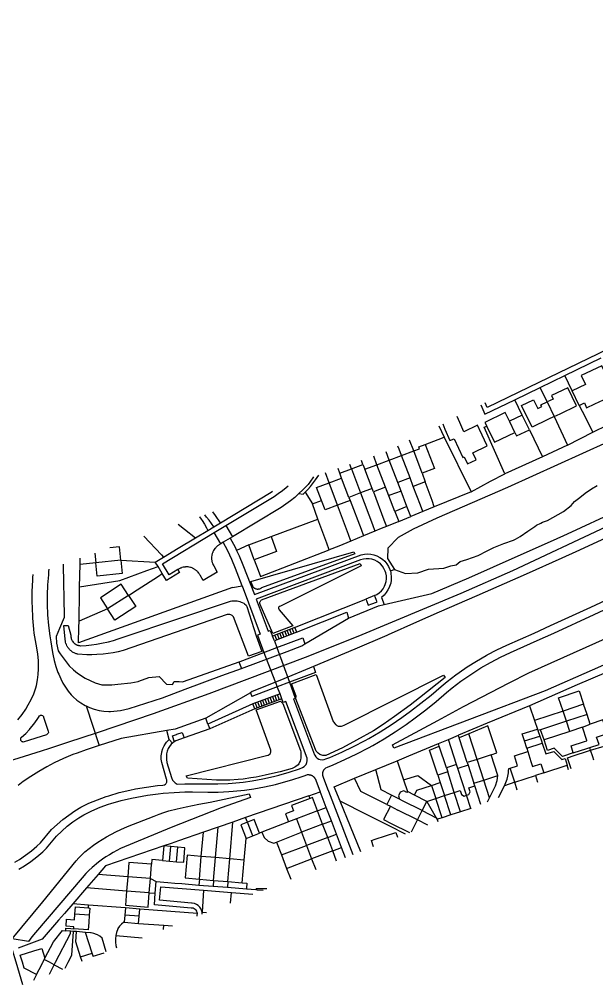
# Model space of a CAD drawing. Header units: millimetres. Extents: x 111502 to 977541, y 8702 to 1044108.
# Drawn here: x 975406.7 to 975619.4, y 473950.3 to 474305.8 of the extents above; entities that cross this region are included whole.
import ezdxf

# ---------------------------------------------------------------- set-up
doc = ezdxf.new("R2010")
doc.units = ezdxf.units.MM
doc.header["$LTSCALE"] = 0.25
doc.layers.add('X HVSS Site Background', color=8, linetype='Continuous')

# ---------------------------------------------------------------- blocks, each defined once
blk = doc.blocks.new('OS MAP')
at = {"layer": 'X HVSS Site Background'}
for points in [[(489175.85, 238571.4), (489196.65, 238577.85), (489199.7, 238578.85), (489206.35, 238581), (489217.35, 238584.6), (489237.95, 238591.6), (489258.45, 238598.95), (489293.85, 238612.4), (489313.3, 238620.05), (489351.2, 238635.85), (489370.3, 238644.3), (489404.75, 238660.4), (489462.65, 238688.2), (489500, 238707.8), (489571.3, 238745.2), (489613.45, 238766.65), (489626.05, 238771.7), (489643.7, 238779.2), (489682.25, 238798.23), (489720.03, 238818.82), (489741.71, 238830.1), (489756.85, 238837.25), (489780.31, 238847.24)], [(489326.74, 238644.64), (489326.74, 238644.63), (489330.74, 238643.16), (489335.3, 238643.43), (489339.24, 238644.77), (489344.9, 238645.08), (489347.45, 238645.92), (489349.4, 238646.36), (489350.94, 238647.62), (489353.32, 238648.33), (489357.49, 238649.76), (489360.82, 238651.55), (489363.3, 238652.76), (489366.98, 238654.23), (489370.51, 238655.47), (489371.3, 238655.83), (489373.03, 238656.75), (489375.84, 238658.75), (489378.36, 238660.51), (489379.04, 238660.9), (489380.55, 238661.68), (489381.27, 238662), (489383.03, 238662.62), (489388.98, 238665.98), (489391.8, 238668.24), (489393.05, 238669.64), (489394.99, 238671.17), (489396.94, 238672.71), (489399.24, 238674.32), (489401.35, 238675.61)], [(489405.1, 238691.54), (489368.28, 238674.84), (489342.29, 238663.5), (489333.6, 238659.44), (489328.06, 238656.4), (489324.28, 238652.48), (489324.17, 238648.62), (489326.73, 238644.65), (489326.74, 238644.64)], [(489322.9, 238631.74), (489340.5, 238635.75), (489354.05, 238641.6), (489372.25, 238649.6), (489385.3, 238655.4), (489390.45, 238657.7), (489409, 238666.35), (489420.65, 238671.8), (489426.8, 238674.75), (489444.65, 238683.65), (489458.95, 238690.8), (489461.9, 238692.3), (489476.1, 238699.65), (489479.6, 238701.5), (489500, 238712.15), (489514.95, 238720), (489547.6, 238737), (489575.75, 238751.8), (489586.85, 238757.6)], [(489288, 238603.1), (489290.15, 238597.25), (489289.5, 238597.05), (489297.25, 238576.4), (489297.3, 238576.2), (489297.7, 238575.6), (489298.2, 238575.15), (489298.8, 238574.8), (489299.35, 238574.6), (489300.05, 238574.55), (489300.75, 238574.6), (489301.4, 238574.85), (489302.9, 238575.4), (489307.3, 238577.35), (489311.6, 238579.45), (489315.85, 238581.65), (489317.25, 238582.45), (489321.4, 238584.9), (489325.45, 238587.45), (489329.45, 238590.1), (489332.6, 238592.4), (489336.45, 238595.35), (489340.15, 238598.4), (489343.9, 238601.6), (489346.05, 238603.35), (489349.25, 238605.8), (489352.55, 238608.15), (489353.5, 238608.75), (489356.95, 238610.9), (489360.45, 238612.95), (489360.8, 238613.15), (489364.4, 238615), (489368.05, 238616.75), (489378.1, 238621.2), (489384.2, 238623.95), (489399.05, 238630.75), (489406.4, 238634.15)], [(489590.25, 238750.85), (489579.1, 238745.3), (489551, 238730.55), (489500, 238703.9), (489479.5, 238693.2), (489465.25, 238685.8), (489462.3, 238684.3), (489447.95, 238677.1), (489430.05, 238668.2), (489423.8, 238665.25), (489412.1, 238659.75), (489393.5, 238651.1), (489388.3, 238648.75), (489375.25, 238642.9), (489357, 238634.9), (489343.2, 238628.9), (489334.85, 238625.25), (489324.4, 238620.55), (489323.85, 238620.35), (489312.1, 238615.3), (489296.8, 238608.95)], [(489433.52, 238742.43), (489434.72, 238739.95), (489376.07, 238711.61), (489360.86, 238704.26), (489360.07, 238706.02)], [(489311.48, 238539.59), (489304.37, 238558.07), (489302.5, 238562.93), (489302.19, 238563.74), (489300.53, 238568.06), (489300.48, 238568.17), (489300.44, 238568.28), (489300.4, 238568.39), (489300.36, 238568.5), (489300.33, 238568.62), (489300.31, 238568.74), (489300.29, 238568.85), (489300.27, 238568.97), (489300.26, 238569.09), (489300.26, 238569.21), (489300.26, 238569.33), (489300.26, 238569.45), (489300.27, 238569.57), (489300.28, 238569.68), (489300.3, 238569.8), (489300.33, 238569.92), (489300.35, 238570.03), (489300.39, 238570.15), (489300.43, 238570.27), (489300.47, 238570.38), (489300.52, 238570.49), (489300.57, 238570.6), (489300.63, 238570.7), (489300.69, 238570.8), (489300.76, 238570.9), (489300.83, 238571), (489300.9, 238571.09), (489300.98, 238571.18), (489301.06, 238571.27), (489301.14, 238571.35), (489301.23, 238571.43), (489301.32, 238571.51), (489301.42, 238571.59), (489302, 238571.8), (489304.05, 238572.65), (489308.45, 238574.6), (489312.85, 238576.7), (489317.1, 238578.95), (489318.7, 238579.85), (489322.9, 238582.3), (489327, 238584.85), (489331, 238587.55), (489334.35, 238589.95), (489338.2, 238592.95), (489342, 238596.05), (489345.85, 238599.3), (489347.95, 238601.05), (489351.1, 238603.45), (489354.4, 238605.75), (489355.2, 238606.25), (489358.55, 238608.4), (489362, 238610.35), (489362.25, 238610.5), (489365.75, 238612.35), (489369.4, 238614.05), (489379.3, 238618.45), (489385.4, 238621.2), (489400.3, 238628.05), (489407.65, 238631.45)], [(489389.48, 238716.09), (489402.83, 238722.54)], [(489394.76, 238705.06), (489396.63, 238705.95), (489397.47, 238704.2), (489400.46, 238705.64), (489403.65, 238707.16), (489408.05, 238709.27), (489406.57, 238712.37), (489403.08, 238719.68), (489395.49, 238716.05), (489397.04, 238712.8), (489392.17, 238710.47)], [(489380.33, 238711.67), (489389.48, 238716.09)], [(489392.17, 238710.47), (489389.48, 238716.09)], [(489371, 238707.16), (489380.33, 238711.67)], [(489382.88, 238706.32), (489380.33, 238711.67)], [(489385.46, 238700.91), (489387.73, 238701.99), (489393.72, 238704.86), (489390.53, 238711.53), (489384.54, 238708.67), (489385.14, 238707.41), (489382.88, 238706.32)], [(489394.76, 238705.06), (489392.17, 238710.47)], [(489590.35, 238709.1), (489590.95, 238708.05), (489579, 238702.3), (489567.1, 238696.35), (489554.25, 238689.65), (489500, 238659.75), (489464.9, 238640.4), (489452.15, 238633.4), (489437.7, 238625.75), (489430.45, 238622), (489417.5, 238615.6), (489410.1, 238612.2), (489399.55, 238607.6), (489382.25, 238599.9), (489326.5, 238578.8), (489326, 238580.05)], [(489326, 238580.05), (489342.65, 238589.05), (489352.05, 238594.2), (489368.9, 238602.85), (489376.2, 238606.55), (489405.55, 238619.7), (489413.2, 238623.2), (489427.2, 238630), (489440.3, 238636.9), (489465.65, 238650.35), (489497.7, 238667.6), (489500, 238668.85), (489529.05, 238684.75), (489532.95, 238686.8), (489540.15, 238690.1), (489544.1, 238691.8), (489548.45, 238693.55), (489555.4, 238696.1), (489590.35, 238709.1)], [(489358.45, 238705.21), (489359.98, 238701.84), (489371, 238707.16)], [(489373.76, 238701.43), (489371, 238707.16)], [(489385.46, 238700.91), (489383.21, 238699.84), (489377.35, 238697.02), (489373.5, 238705.02), (489377.92, 238707.15), (489379.47, 238703.92), (489380.91, 238704.61), (489380.61, 238705.24), (489382.88, 238706.32)], [(489382.88, 238706.32), (489385.46, 238700.91)], [(489394.76, 238705.06), (489395.84, 238702.93), (489399.75, 238695.21)], [(489344.45, 238698.28), (489345.28, 238696.36), (489347.12, 238692.1), (489348.63, 238692.75), (489351.88, 238685.92), (489352.33, 238686.13), (489353.58, 238683.5), (489356.78, 238685.01), (489355.53, 238687.65), (489360.89, 238690.19), (489358.01, 238696.24), (489357.94, 238696.4), (489357.28, 238697.78), (489352.18, 238695.36), (489350.73, 238698.71), (489349.78, 238700.92)], [(489369.03, 238699.27), (489367.51, 238702.42), (489359.99, 238698.79), (489360.66, 238697.39)], [(489373.76, 238701.43), (489369.03, 238699.27)], [(489376.37, 238696.02), (489373.76, 238701.43)], [(489385.46, 238700.91), (489390.46, 238690.45)], [(489399.75, 238695.21), (489405.24, 238697.88), (489413.02, 238701.32)], [(489342.97, 238697.54), (489345.03, 238693.36)], [(489367.39, 238679.88), (489359.74, 238696.99), (489360.66, 238697.39)], [(489360.66, 238697.39), (489360.7, 238697.31), (489363.51, 238691.5), (489371.03, 238695.13)], [(489371.03, 238695.13), (489369.16, 238699), (489369.03, 238699.27)], [(489371.03, 238695.13), (489371.64, 238693.87), (489376.37, 238696.02)], [(489376.37, 238696.02), (489381.24, 238686.1)], [(489338.05, 238690.69), (489342.72, 238692.48), (489345.03, 238693.36)], [(489345.03, 238693.36), (489354.98, 238673.19)], [(489390.46, 238690.45), (489399.75, 238695.21)], [(489328.39, 238688.93), (489327.94, 238690.09)], [(489329.27, 238686.62), (489328.39, 238688.93)], [(489333.78, 238688.32), (489332.28, 238692.24)], [(489333.78, 238688.32), (489335.87, 238689.1), (489335.62, 238689.76), (489338.05, 238690.69)], [(489338.05, 238690.69), (489341.44, 238681.82), (489336.93, 238680.09)], [(489390.46, 238690.45), (489381.24, 238686.1)], [(489320.24, 238683.22), (489319.03, 238686.38)], [(489324.75, 238684.92), (489323.59, 238687.97)], [(489324.75, 238684.92), (489329.27, 238686.62)], [(489329.27, 238686.62), (489333.78, 238688.32)], [(489332.43, 238678.37), (489329.27, 238686.62)], [(489336.93, 238680.09), (489333.78, 238688.32)], [(489381.24, 238686.1), (489367.39, 238679.88)], [(489306.53, 238680.07), (489305.89, 238681.82)], [(489306.53, 238680.07), (489310.81, 238681.69)], [(489310.81, 238681.69), (489310.19, 238683.31)], [(489310.81, 238681.69), (489315.08, 238683.31)], [(489310.81, 238681.69), (489314.17, 238672.8)], [(489315.08, 238683.31), (489314.51, 238684.81)], [(489315.08, 238683.31), (489315.75, 238681.53)], [(489315.75, 238681.53), (489320.24, 238683.22)], [(489320.24, 238683.22), (489324.75, 238684.92)], [(489323.42, 238674.92), (489320.24, 238683.22)], [(489327.92, 238676.64), (489324.75, 238684.92)], [(489296.89, 238678.69), (489296.67, 238678.37), (489294.84, 238675.9), (489293.94, 238674.95), (489292.98, 238674), (489291.49, 238672.56)], [(489293.82, 238673.14), (489294.8, 238674.12), (489295.76, 238675.13), (489297.64, 238677.67), (489298.84, 238679.36)], [(489302.64, 238676.56), (489301.27, 238680.21)], [(489302.64, 238676.56), (489307.2, 238678.29)], [(489307.2, 238678.29), (489306.53, 238680.07)], [(489309.89, 238671.2), (489307.2, 238678.29)], [(489318.45, 238674.4), (489315.75, 238681.53)], [(489332.43, 238678.37), (489327.92, 238676.64)], [(489333.62, 238675.25), (489332.43, 238678.37)], [(489336.93, 238680.09), (489338.05, 238676.95)], [(489354.98, 238673.19), (489362.04, 238677.17), (489367.39, 238679.88)], [(489264.52, 238660.78), (489282.35, 238671.52), (489283.89, 238672.57), (489285.39, 238673.69), (489286.84, 238674.86), (489287.47, 238675.41)], [(489299.81, 238670.04), (489298.01, 238674.81), (489302.64, 238676.56)], [(489305.74, 238668.27), (489302.64, 238676.56)], [(489323.42, 238674.92), (489318.91, 238673.19)], [(489324.61, 238671.81), (489323.42, 238674.92)], [(489329.11, 238673.53), (489327.92, 238676.64)], [(489338.05, 238676.95), (489333.62, 238675.25)], [(489337.19, 238665.95), (489336.28, 238668.32), (489333.62, 238675.25)], [(489341.36, 238667.65), (489340.51, 238670.04), (489338.05, 238676.95)], [(489262.66, 238661.87), (489281.32, 238673.12), (489281.78, 238673.44)], [(489291.49, 238672.56), (489289.93, 238671.19), (489288.33, 238669.9), (489286.68, 238668.66), (489284.94, 238667.48), (489267.06, 238656.71)], [(489291.49, 238672.56), (489293.06, 238672.4), (489293.82, 238673.14)], [(489293.82, 238673.14), (489296.44, 238668.77)], [(489314.17, 238672.8), (489309.89, 238671.2)], [(489309.89, 238671.2), (489310.35, 238669.99)], [(489318.45, 238674.4), (489314.17, 238672.8)], [(489314.17, 238672.8), (489318.57, 238661.14), (489319.48, 238658.74)], [(489318.91, 238673.19), (489318.45, 238674.4)], [(489318.91, 238673.19), (489322.82, 238662.86), (489323.72, 238660.47)], [(489329.11, 238673.53), (489324.97, 238671.95), (489324.61, 238671.81)], [(489326.76, 238665.96), (489324.61, 238671.81)], [(489331.22, 238667.78), (489329.11, 238673.53)], [(489354.98, 238673.19), (489341.36, 238667.65)], [(489296.44, 238668.77), (489299.81, 238670.04)], [(489298.49, 238663.2), (489296.44, 238668.77)], [(489305.74, 238668.27), (489301.12, 238666.55), (489299.81, 238670.04)], [(489310.35, 238669.99), (489305.74, 238668.27)], [(489310.66, 238655.1), (489309.74, 238657.56), (489305.74, 238668.27)], [(489310.35, 238669.99), (489314.36, 238659.43), (489315.28, 238657)], [(489331.22, 238667.78), (489326.84, 238666), (489326.76, 238665.96)], [(489332.71, 238664.13), (489331.22, 238667.78)], [(489341.36, 238667.65), (489337.19, 238665.95)], [(489254.85, 238664.08), (489254.9, 238664.01), (489255.46, 238663.21)], [(489260.09, 238660.33), (489258.4, 238662.75), (489257.5, 238663.9), (489256.82, 238664.76)], [(489262.66, 238661.87), (489260.8, 238664.55), (489259.83, 238665.81)], [(489326.76, 238665.96), (489328.25, 238662.31)], [(489328.25, 238662.31), (489332.71, 238664.13)], [(489337.19, 238665.95), (489332.71, 238664.13)], [(489247.04, 238661.36), (489249.32, 238659.52)], [(489255.46, 238663.21), (489255.81, 238662.71), (489256.67, 238661.37), (489257.5, 238659.94)], [(489260.09, 238660.33), (489262.66, 238661.87)], [(489260.24, 238658.2), (489264.52, 238660.78)], [(489264.52, 238660.78), (489267.06, 238656.71)], [(489281.22, 238656.77), (489298.49, 238663.2)], [(489302.65, 238651.88), (489301.75, 238654.32), (489298.49, 238663.2)], [(489323.72, 238660.47), (489321.75, 238659.67), (489319.48, 238658.74)], [(489328.25, 238662.31), (489323.72, 238660.47)], [(489234.33, 238656.94), (489240.92, 238649.98), (489241.64, 238649.22)], [(489246.93, 238644.57), (489243.67, 238642.61), (489241.19, 238646.72), (489260.24, 238658.2)], [(489249.32, 238659.52), (489253.34, 238656.26)], [(489253.34, 238656.26), (489257.9, 238659.01)], [(489257.5, 238659.94), (489257.9, 238659.01)], [(489257.9, 238659.01), (489260.09, 238660.33)], [(489262.77, 238654.12), (489260.24, 238658.2)], [(489315.28, 238657), (489310.66, 238655.1)], [(489319.48, 238658.74), (489315.28, 238657)], [(489262.77, 238654.12), (489261.92, 238653.6), (489261.72, 238653.47), (489261.54, 238653.34), (489261.36, 238653.19), (489261.18, 238653.03), (489261.01, 238652.87), (489260.85, 238652.7), (489260.7, 238652.53), (489260.55, 238652.35), (489260.27, 238651.97), (489260.03, 238651.57), (489259.92, 238651.36), (489259.82, 238651.15), (489259.73, 238650.93), (489259.65, 238650.72), (489259.57, 238650.49), (489259.51, 238650.27), (489259.45, 238650.04), (489259.4, 238649.81), (489259.34, 238649.35), (489259.32, 238649), (489259.32, 238648.77), (489259.33, 238648.54), (489259.34, 238648.3), (489259.37, 238648.07), (489259.45, 238647.61), (489259.51, 238647.38), (489259.57, 238647.16), (489259.73, 238646.72), (489259.82, 238646.5), (489259.92, 238646.29), (489260.1, 238645.97), (489261.4, 238643.61), (489256.21, 238640.6), (489255.08, 238642.48), (489254.98, 238642.68), (489254.86, 238642.88), (489254.74, 238643.07), (489254.61, 238643.26), (489254.33, 238643.62), (489254.18, 238643.79), (489254.02, 238643.96), (489253.86, 238644.11), (489253.68, 238644.26), (489253.51, 238644.41), (489253.32, 238644.54), (489253.14, 238644.67), (489252.94, 238644.8), (489252.75, 238644.91), (489252.54, 238645.02), (489252.34, 238645.11), (489252.13, 238645.2), (489251.78, 238645.32), (489251.56, 238645.39), (489251.12, 238645.49), (489250.66, 238645.55), (489250.44, 238645.57), (489249.98, 238645.57), (489249.75, 238645.56), (489249.53, 238645.54), (489249.3, 238645.51), (489249.08, 238645.47), (489248.85, 238645.43), (489248.41, 238645.31), (489248.2, 238645.23), (489247.98, 238645.15), (489247.78, 238645.06), (489247.57, 238644.96), (489247.17, 238644.74), (489246.93, 238644.57)], [(489246.98, 238652.43), (489253.34, 238656.26)], [(489263.63, 238654.64), (489262.77, 238654.12)], [(489266.2, 238656.19), (489263.63, 238654.64)], [(489270.57, 238638.62), (489268.15, 238645.05), (489266.8, 238648.25), (489265.35, 238651.45), (489263.63, 238654.64)], [(489267.06, 238656.71), (489266.2, 238656.19)], [(489266.2, 238656.19), (489267.95, 238652.85), (489268.52, 238651.64)], [(489272.98, 238653.7), (489268.52, 238651.64)], [(489272.98, 238653.7), (489281.22, 238656.77)], [(489275.05, 238648.17), (489272.98, 238653.7)], [(489281.22, 238656.77), (489283.28, 238651.25), (489275.05, 238648.17)], [(489310.66, 238655.1), (489306.13, 238653.23), (489302.65, 238651.88)], [(489216.33, 238650.69), (489216.69, 238647.09)], [(489225.84, 238648.02), (489225.34, 238652.94), (489221.78, 238652.58)], [(489241.64, 238649.22), (489246.98, 238652.43)], [(489268.52, 238651.64), (489269.45, 238649.65), (489270.85, 238646.35), (489275.1, 238635.45), (489314.45, 238650.05), (489315.6, 238650.25), (489316.8, 238650.35), (489317.95, 238650.25), (489319.1, 238650.05), (489320.2, 238649.65), (489321.3, 238649.1), (489322.25, 238648.45), (489323.1, 238647.65), (489323.9, 238646.75), (489324.5, 238645.7), (489325, 238644.65), (489325.16, 238644.04)], [(489311.75, 238651.15), (489312.1, 238650.45), (489277.75, 238637.9), (489277.69, 238637.84), (489277.62, 238637.78), (489277.48, 238637.68), (489277.4, 238637.64), (489277.33, 238637.59), (489277.17, 238637.51), (489276.93, 238637.42), (489276.85, 238637.4), (489276.76, 238637.37), (489276.68, 238637.36), (489276.59, 238637.34), (489276.5, 238637.33), (489276.42, 238637.33), (489276.33, 238637.32), (489276.24, 238637.32), (489276.16, 238637.33), (489275.98, 238637.35), (489275.89, 238637.37), (489275.81, 238637.39), (489275.72, 238637.41), (489275.48, 238637.5), (489275.32, 238637.58), (489275.25, 238637.62), (489275.17, 238637.67), (489275.03, 238637.77), (489274.96, 238637.83), (489274.78, 238638.01), (489274.72, 238638.08), (489274.66, 238638.14), (489274.61, 238638.21), (489274.56, 238638.29), (489274.52, 238638.36), (489274.47, 238638.45), (489273.83, 238640.21)], [(489273.83, 238640.21), (489311.75, 238651.15)], [(489275.05, 238648.17), (489276.45, 238644.42), (489277.33, 238642.08), (489302.65, 238651.88)], [(489204.59, 238646.61), (489204.74, 238639.32), (489204.84, 238634.39), (489204.99, 238627.01), (489203.3, 238622.86), (489202.11, 238619.92), (489202.16, 238617.55), (489202.8, 238614.67), (489203.48, 238613.58), (489206.82, 238609.18), (489208.47, 238607.69), (489209.88, 238606.41), (489212.74, 238604.64), (489216.42, 238602.84), (489218.93, 238602.2), (489219.33, 238602.19), (489222.63, 238602.12), (489224.74, 238602.42), (489229.59, 238602.92), (489232.27, 238603.42), (489232.49, 238603.5), (489236.22, 238604.88), (489239.98, 238605.2), (489242.75, 238602.39), (489244.91, 238602.3), (489245.57, 238603.41), (489246.99, 238603.35), (489247.35, 238603.34), (489248.62, 238603.28), (489269.87, 238610.8)], [(489210.71, 238638.3), (489210.86, 238646.5)], [(489210.86, 238646.5), (489210.9, 238648.8)], [(489216.69, 238647.09), (489210.86, 238646.5)], [(489225.84, 238648.02), (489216.69, 238647.09)], [(489225.84, 238648.02), (489226.34, 238643.1), (489217.19, 238642.17), (489216.69, 238647.09)], [(489225.84, 238648.02), (489238.58, 238647.37)], [(489238.58, 238647.37), (489241.64, 238649.22)], [(489239.6, 238645.68), (489238.58, 238647.37)], [(489319.38, 238635), (489320.2, 238635.4), (489321.05, 238636), (489321.85, 238636.75), (489322.5, 238637.55), (489323.05, 238638.5), (489323.3, 238639.15), (489323.6, 238640.15), (489323.7, 238641.2), (489323.7, 238642.3), (489323.5, 238643.35), (489323.25, 238644.05), (489322.8, 238645), (489322.25, 238645.9), (489321.5, 238646.7), (489320.7, 238647.35), (489320.35, 238647.6), (489319.4, 238648.05), (489318.4, 238648.4), (489317.35, 238648.55), (489316.3, 238648.6), (489315.25, 238648.45), (489314.2, 238648.15), (489275.8, 238633.7), (489280.1, 238621.9), (489280.9, 238622.15), (489281.8, 238620.1)], [(489289.25, 238623.85), (489281.9, 238621), (489277.2, 238631.7), (489277.1, 238632.1), (489277.1, 238632.3), (489277.15, 238632.6), (489277.2, 238632.8), (489277.35, 238633), (489277.45, 238633.15), (489277.75, 238633.4), (489314.1, 238646.8), (489314.45, 238646)], [(489187.95, 238589.3), (489189.5, 238591.2), (489190.9, 238593.2), (489191.8, 238594.75), (489192.9, 238596.75), (489193.85, 238598.9), (489194.55, 238601.05), (489194.8, 238601.9), (489195.15, 238603.95), (489195.4, 238606), (489195.55, 238608.05), (489195.55, 238608.85), (489195.5, 238611.15), (489195.3, 238613.5), (489194.95, 238615.8), (489194, 238621.2), (489193.85, 238622.6), (489193.5, 238626.75), (489193.3, 238630.9), (489193.25, 238632.4), (489193.25, 238636.55), (489193.45, 238640.75), (489193.5, 238641.7), (489193.62, 238642.79)], [(489199.38, 238644.8), (489199.3, 238643.9), (489199.2, 238642.7), (489198.9, 238638.95), (489198.75, 238635.2), (489198.75, 238631.8), (489198.9, 238627.9), (489199.25, 238624), (489199.75, 238620.15), (489200.1, 238618), (489200.65, 238614.84), (489200.9, 238613.4), (489201.35, 238611.15), (489201.95, 238608.9), (489202.7, 238606.7), (489203, 238606.05), (489203.75, 238604.4), (489204.55, 238602.8), (489205.45, 238601.25), (489206.45, 238599.8), (489207.6, 238598.45), (489208.35, 238597.7), (489209.7, 238596.55), (489211.15, 238595.5), (489212.7, 238594.6), (489213.06, 238594.42)], [(489210.71, 238638.3), (489225.48, 238640.56), (489235.51, 238644.2)], [(489235.51, 238644.2), (489239.6, 238645.68)], [(489241.14, 238643.12), (489239.6, 238645.68)], [(489239.71, 238642.19), (489241.14, 238643.12)], [(489246.93, 238644.57), (489247.55, 238643.55), (489244.29, 238641.58), (489242.66, 238640.6), (489241.14, 238643.12)], [(489314.45, 238646), (489284.65, 238631.15), (489284.35, 238631.05), (489284.25, 238630.95), (489284.1, 238630.85), (489284, 238630.65), (489283.95, 238630.5), (489283.95, 238630.35), (489284.05, 238630.05), (489284.2, 238629.8), (489289.25, 238623.85)], [(489325.16, 238644.04), (489325.3, 238643.5), (489325.4, 238643.15), (489325.5, 238641.95), (489325.5, 238640.75), (489325.3, 238639.55), (489324.9, 238638.4), (489324.4, 238637.3), (489324.3, 238637.1), (489323.65, 238636.1), (489322.85, 238635.15), (489321.95, 238634.35), (489322.9, 238631.74)], [(489326.74, 238644.64), (489325.16, 238644.04)], [(489228.75, 238635.09), (489226.06, 238639.24), (489218.34, 238634.23), (489221.03, 238630.09)], [(489231.85, 238637.1), (489239.71, 238642.19)], [(489267.01, 238638.02), (489210.34, 238617.67), (489210.44, 238623.23), (489210.48, 238625.55)], [(489210.48, 238625.55), (489210.68, 238636.34), (489210.71, 238638.3)], [(489228.75, 238635.09), (489231.85, 238637.1)], [(489267.01, 238638.02), (489270.57, 238638.62)], [(489270.57, 238638.62), (489277.25, 238620.85), (489276.25, 238620.4), (489278.55, 238614.1)], [(489204.9, 238624.05), (489206.46, 238624.05), (489207.51, 238620.4), (489207.5, 238620.16), (489207.5, 238620.01), (489207.51, 238619.86), (489207.53, 238619.72), (489207.55, 238619.57), (489207.58, 238619.42), (489207.61, 238619.28), (489207.65, 238619.13), (489207.75, 238618.85), (489207.8, 238618.72), (489207.86, 238618.58), (489208, 238618.32), (489208.08, 238618.19), (489208.35, 238617.83), (489208.55, 238617.61), (489208.7, 238617.47), (489208.81, 238617.38), (489208.93, 238617.28), (489209.05, 238617.2), (489209.18, 238617.12), (489209.3, 238617.04), (489209.44, 238616.97), (489209.57, 238616.91), (489209.71, 238616.85), (489209.84, 238616.79), (489209.98, 238616.74), (489210.13, 238616.7), (489210.27, 238616.66), (489210.42, 238616.63), (489210.56, 238616.61), (489210.71, 238616.59), (489211.01, 238616.57), (489211.16, 238616.57), (489213.15, 238616.68), (489215.05, 238616.85), (489216.93, 238617.11), (489218.81, 238617.44), (489221.32, 238618.01), (489223.15, 238618.52), (489224.96, 238619.1), (489226.75, 238619.75), (489266.3, 238632.95), (489266.8, 238633.05), (489267.25, 238633.1), (489268.25, 238633.1), (489268.75, 238633.05), (489269.25, 238632.95), (489269.7, 238632.85), (489270.2, 238632.65), (489270.55, 238632.5), (489271.15, 238632.2), (489271.5, 238631.95), (489272, 238631.45), (489272.3, 238631), (489275.8, 238620.2), (489277.85, 238614.45), (489272.9, 238612.65)], [(489228.75, 238635.09), (489221.03, 238630.09)], [(489228.75, 238635.09), (489231.44, 238630.94), (489223.72, 238625.94), (489221.03, 238630.09)], [(489290, 238623.3), (489290.45, 238623.5), (489316.12, 238633.73)], [(489319.38, 238635), (489316.12, 238633.73)], [(489316.12, 238633.73), (489316.32, 238633.24), (489317.02, 238631.43)], [(489317.02, 238631.43), (489318.31, 238631.94)], [(489318.31, 238631.94), (489320.09, 238632.64), (489320.28, 238632.71), (489320.07, 238633.26), (489319.57, 238634.52), (489319.38, 238635)], [(489221.03, 238630.09), (489210.48, 238625.55)], [(489290.7, 238621.55), (489291.15, 238621.75), (489309.15, 238628.9), (489309.75, 238626.7)], [(489309.75, 238626.7), (489320.75, 238631.25), (489322.9, 238631.74)], [(489272.9, 238612.65), (489267.45, 238627.25), (489266.95, 238627.65), (489266.7, 238627.8), (489266.35, 238627.95), (489266.05, 238628.05), (489265.75, 238628.1), (489265.05, 238628.1), (489226.75, 238614.8), (489224.94, 238614.35), (489223.11, 238613.98), (489221.27, 238613.67), (489219.42, 238613.45), (489217.07, 238613.27), (489215.2, 238613.21), (489213.34, 238613.23), (489210.11, 238613.44), (489209.88, 238613.49), (489209.65, 238613.55), (489209.42, 238613.62), (489209.19, 238613.7), (489208.97, 238613.79), (489208.75, 238613.89), (489208.33, 238614.11), (489208.12, 238614.23), (489207.92, 238614.36), (489207.73, 238614.5), (489207.54, 238614.65), (489207.33, 238614.83), (489206.99, 238615.17), (489206.83, 238615.35), (489206.68, 238615.53), (489206.54, 238615.72), (489206.4, 238615.92), (489206.27, 238616.12), (489206.15, 238616.33), (489206.04, 238616.54), (489205.84, 238616.98), (489205.76, 238617.2), (489205.68, 238617.43), (489205.56, 238617.89), (489205.51, 238618.12), (489205.47, 238618.36), (489205.44, 238618.6), (489205.42, 238619), (489204.9, 238624.05)], [(489293.7, 238617.3), (489309.75, 238626.7)], [(489290, 238623.3), (489281.8, 238620.1)], [(489290.7, 238621.55), (489282.45, 238618.35)], [(489286.05, 238619.75), (489285.36, 238621.49)], [(489286.99, 238620.11), (489286.3, 238621.86)], [(489287.9, 238620.46), (489287.2, 238622.21)], [(489288.8, 238620.81), (489288.1, 238622.56)], [(489289.7, 238621.16), (489289, 238622.91)], [(489290.7, 238621.55), (489290, 238623.3)], [(489282.45, 238618.35), (489281.8, 238620.1)], [(489282.45, 238618.35), (489283.3, 238615.9)], [(489283.35, 238618.7), (489282.66, 238620.43)], [(489283.3, 238615.9), (489292.9, 238619.5)], [(489284.25, 238619.05), (489283.56, 238620.79)], [(489285.15, 238619.4), (489284.46, 238621.14)], [(489292.9, 238619.5), (489293.7, 238617.3)], [(489270.3, 238608.15), (489276.65, 238610.45), (489287.2, 238614.45), (489292.5, 238616.55), (489293.7, 238617.3)], [(489278.55, 238614.1), (489283.3, 238615.9)], [(489283.3, 238615.9), (489288, 238603.1)], [(489269.35, 238610.6), (489269.87, 238610.8)], [(489269.35, 238610.6), (489270.3, 238608.15)], [(489269.87, 238610.8), (489278.55, 238614.1)], [(489278.55, 238614.1), (489283.5, 238601.4)], [(489213.06, 238594.42), (489214.3, 238593.8), (489216.1, 238593.15), (489217.85, 238592.7), (489219.65, 238592.45), (489221.45, 238592.3), (489222.05, 238592.3), (489225.8, 238592.75), (489228.9, 238593.45), (489241.25, 238597.4), (489249.6, 238600.6), (489263.15, 238605.55), (489270.3, 238608.15)], [(489296.8, 238608.95), (489284.5, 238603.8), (489274.3, 238599.65), (489273.6, 238599.25)], [(489296.8, 238608.95), (489297.65, 238606.7)], [(489297.65, 238606.7), (489288, 238603.1)], [(489344.7, 238605.7), (489345.4, 238604.8), (489335.9, 238597.4), (489332.45, 238594.7), (489326.75, 238590.5), (489324.6, 238589), (489322.5, 238587.5), (489318.9, 238585.2), (489312.7, 238581.75), (489307.5, 238578.9), (489301.35, 238576.1), (489300.65, 238576.1), (489300.25, 238576.15), (489299.9, 238576.25), (489299.6, 238576.35), (489299.2, 238576.55), (489298.6, 238576.95), (489298.35, 238577.2), (489298.1, 238577.5), (489297.9, 238577.75), (489297.55, 238578.4), (489290.35, 238596.95), (489290.5, 238597.95), (489288.8, 238602.55), (489297.8, 238605.95)], [(489297.8, 238605.95), (489304.15, 238588.65), (489304.3, 238588.35), (489304.55, 238588.05), (489305, 238587.55), (489305.2, 238587.4), (489305.4, 238587.2), (489305.65, 238587.1), (489305.95, 238586.95), (489306.3, 238586.9), (489306.7, 238586.9), (489307.15, 238586.95), (489307.5, 238587), (489308.15, 238587.25), (489344.7, 238605.7)], [(489404.63, 238606.65), (489394.04, 238602.11), (489376.42, 238594.42)], [(489283.5, 238601.4), (489274.1, 238597.9)], [(489288, 238603.1), (489283.5, 238601.4)], [(489284.6, 238598.8), (489283.5, 238601.4)], [(489388.77, 238592.49), (489387.12, 238597.42), (489394.71, 238599.96), (489396.36, 238595.03)], [(489244.87, 238580.62), (489244.45, 238580.25), (489243.8, 238579.45), (489243.35, 238578.65), (489243, 238577.7), (489242.75, 238576.7), (489242.65, 238575.8), (489242.7, 238574.65), (489242.85, 238573.55), (489244.55, 238568), (489244.95, 238567.05), (489245.55, 238566.4), (489245.9, 238566.1), (489246.6, 238565.6), (489249.5, 238565.7), (489252.3, 238565.7), (489257.8, 238565.65), (489261.65, 238565.65), (489265.45, 238565.8), (489266.9, 238565.95), (489271, 238566.35), (489274.25, 238566.85), (489278.2, 238567.55), (489282.1, 238568.4), (489284.1, 238568.9), (489287.9, 238570), (489291.7, 238571.2), (489292.85, 238571.65), (489293.45, 238572.05), (489293.95, 238572.6), (489294.1, 238572.85), (489294.4, 238573.5), (489294.55, 238574.2), (489294.55, 238574.95), (489294.5, 238575.2), (489286.7, 238596), (489285.7, 238595.7), (489285.25, 238597)], [(489273.6, 238599.25), (489257.2, 238589.85)], [(489273.6, 238599.25), (489274.1, 238597.9)], [(489284.6, 238598.8), (489274.55, 238595.1)], [(489285.25, 238597), (489275.3, 238593.35)], [(489278.85, 238594.65), (489278.2, 238596.44)], [(489279.76, 238594.98), (489279.09, 238596.77)], [(489280.69, 238595.33), (489280.04, 238597.12)], [(489281.6, 238595.66), (489280.95, 238597.46)], [(489282.5, 238595.99), (489281.85, 238597.79)], [(489283.39, 238596.32), (489282.74, 238598.12)], [(489284.3, 238596.65), (489283.65, 238598.45)], [(489285.25, 238597), (489284.6, 238598.8)], [(489213.06, 238594.42), (489217.85, 238579.77)], [(489275.7, 238592.95), (489284.65, 238596.15), (489285.6, 238595.3), (489292.05, 238578), (489292.15, 238577.5), (489292.25, 238576.5), (489292.25, 238576), (489292.2, 238575.45), (489292.15, 238575.1), (489292.1, 238574.7), (489291.9, 238574), (489291.75, 238573.65), (489291.45, 238573.1), (489291.15, 238572.75), (489290.4, 238572.1), (489290, 238571.8), (489289, 238571.3), (489284.55, 238570.15), (489281.8, 238569.45), (489279, 238568.85), (489275.75, 238568.2), (489273.75, 238567.85), (489270.95, 238567.45), (489269.05, 238567.25), (489266.1, 238567.05), (489264.2, 238567), (489261.15, 238567.05), (489250.4, 238567.8), (489250, 238568.65)], [(489250, 238568.65), (489280.05, 238576.2), (489280.25, 238576.3), (489280.5, 238576.45), (489280.85, 238576.8), (489281.05, 238577.15), (489281.15, 238577.4), (489281.2, 238577.6), (489281.2, 238578.15), (489275.7, 238592.95)], [(489274.55, 238595.1), (489257.9, 238587.7)], [(489275.3, 238593.35), (489258.65, 238586)], [(489275.3, 238593.35), (489274.55, 238595.1)], [(489276.15, 238593.66), (489275.5, 238595.45)], [(489277.05, 238593.99), (489276.39, 238595.78)], [(489277.94, 238594.32), (489277.3, 238596.11)], [(489376.42, 238594.42), (489360.78, 238588), (489350.24, 238583.61)], [(489376.42, 238594.42), (489378.28, 238588.99)], [(489396.36, 238595.03), (489388.77, 238592.49)], [(489397.61, 238591.28), (489396.36, 238595.03)], [(489195.75, 238590.55), (489195.85, 238590.7), (489196.15, 238590.9), (489196.3, 238590.95), (489196.7, 238590.95), (489197, 238590.85), (489197.15, 238590.75), (489197.3, 238590.6), (489197.4, 238590.45), (489197.45, 238590.3), (489199.15, 238585.05), (489199.2, 238584.65), (489199.1, 238584.3), (489198.8, 238583.95), (489198.5, 238583.75), (489190.3, 238581.15), (489189.95, 238581.1), (489189.8, 238581.15), (489189.6, 238581.2), (489189.3, 238581.4), (489189.1, 238581.7), (489189.05, 238581.9), (489189, 238582.05), (489189, 238582.25), (489189.05, 238582.45), (489189.1, 238582.6), (489189.3, 238582.9), (489190.85, 238584.25), (489192.3, 238585.75), (489192.55, 238586.05), (489193.9, 238587.7), (489195.05, 238589.4), (489195.75, 238590.55)], [(489257.2, 238589.85), (489245.9, 238585.85), (489242.78, 238585.31)], [(489257.9, 238587.7), (489257.2, 238589.85)], [(489388.77, 238592.49), (489378.28, 238588.99)], [(489390.02, 238588.75), (489388.77, 238592.49)], [(489397.61, 238591.28), (489390.02, 238588.75)], [(489398.82, 238587.65), (489397.61, 238591.28)], [(489398.64, 238579.08), (489402.06, 238580.2), (489401.16, 238582.89), (489405.13, 238584.22), (489403.44, 238589.26), (489398.82, 238587.65)], [(489258.65, 238586), (489249.21, 238582.65)], [(489257.9, 238587.7), (489258.65, 238586)], [(489362.33, 238576.41), (489364.33, 238577.06), (489361.09, 238587.04), (489354.04, 238584.11)], [(489374.56, 238581.47), (489373.74, 238584.05), (489379.36, 238585.84)], [(489378.28, 238588.99), (489379.36, 238585.84)], [(489379.36, 238585.84), (489379.54, 238585.3)], [(489390.02, 238588.75), (489380.49, 238585.62)], [(489391.27, 238585), (489390.02, 238588.75)], [(489395.89, 238586.62), (489391.27, 238585)], [(489392.53, 238577.08), (489391.71, 238579.66), (489396.71, 238581.26), (489397.59, 238581.54), (489397.54, 238581.68), (489395.89, 238586.62)], [(489395.89, 238586.62), (489398.82, 238587.65)], [(489242.78, 238585.31), (489225.95, 238582.4), (489217.85, 238579.77)], [(489243.73, 238582), (489242.78, 238585.31)], [(489246.18, 238581.59), (489245.59, 238581.39), (489245.04, 238582.97), (489244.9, 238583.37), (489246.43, 238583.91), (489246.57, 238583.96)], [(489249.21, 238582.65), (489246.18, 238581.59)], [(489246.57, 238583.96), (489248.52, 238584.64)], [(489248.52, 238584.64), (489249.21, 238582.65)], [(489346.55, 238582.07), (489350.24, 238583.61)], [(489350.55, 238582.66), (489350.24, 238583.61)], [(489354.04, 238584.11), (489350.55, 238582.66)], [(489353.47, 238573.54), (489350.55, 238582.66)], [(489357.1, 238574.71), (489354.04, 238584.11)], [(489374.56, 238581.47), (489380.24, 238583.27)], [(489380.49, 238585.62), (489379.54, 238585.3)], [(489379.54, 238585.3), (489380.24, 238583.27)], [(489380.24, 238583.27), (489380.84, 238581.52), (489381.12, 238580.71)], [(489381.79, 238581.84), (489380.49, 238585.62)], [(489391.27, 238585), (489381.79, 238581.84)], [(489217.85, 238579.77), (489213.15, 238578.25), (489209.75, 238577.05), (489208.15, 238576.45), (489204.75, 238575), (489201.35, 238573.4), (489198.6, 238571.95), (489195.65, 238570.25), (489192.75, 238568.45), (489189.95, 238566.55), (489188.05, 238565.1)], [(489186.8, 238536.8), (489188.55, 238537.85), (489190.8, 238539.4), (489192.95, 238541.05), (489195, 238542.8), (489196.25, 238544), (489200.4, 238548.85), (489202.4, 238550.75), (489204.5, 238552.55), (489206.7, 238554.2), (489208.95, 238555.75), (489211.1, 238557.05), (489214.15, 238558.55), (489217.3, 238559.85), (489220.5, 238561), (489221.45, 238561.3), (489225.3, 238562.45), (489229.2, 238563.35), (489231.35, 238563.8), (489235.4, 238564.5), (489239.45, 238565.05), (489241.35, 238565.25), (489242, 238565.3), (489242.3, 238565.55), (489242.45, 238565.7), (489242.6, 238565.9), (489242.7, 238566.1), (489242.8, 238566.35), (489242.85, 238566.75), (489242.85, 238567), (489242.8, 238567.2), (489242.75, 238567.45), (489240.95, 238573.6), (489240.8, 238574.8), (489240.8, 238576.05), (489241, 238577.25), (489241.05, 238577.5), (489241.4, 238578.65), (489241.85, 238579.7), (489242.5, 238580.65), (489242.75, 238581), (489243.55, 238581.85), (489243.73, 238582)], [(489243.73, 238582), (489244.87, 238580.62)], [(489246.18, 238581.59), (489245.2, 238580.9), (489244.87, 238580.62)], [(489327.63, 238574.21), (489331.96, 238576), (489342.89, 238580.55)], [(489342.61, 238568.9), (489339.58, 238578.09), (489343.2, 238579.6)], [(489342.89, 238580.55), (489346.55, 238582.07)], [(489343.2, 238579.6), (489342.89, 238580.55)], [(489345.81, 238571.55), (489343.2, 238579.6)], [(489349.56, 238572.79), (489346.55, 238582.07)], [(489375.38, 238578.89), (489374.56, 238581.47)], [(489375.38, 238578.89), (489381.12, 238580.71)], [(489375.38, 238578.89), (489375.78, 238577.6)], [(489381.12, 238580.71), (489382.49, 238576.69), (489385.33, 238577.66), (489388.32, 238574.64), (489389.51, 238575.02), (489390.29, 238572.54)], [(489392.53, 238577.08), (489388.55, 238575.81), (489385.48, 238578.77), (489383.11, 238577.96), (489381.79, 238581.84)], [(489392.53, 238577.08), (489397.52, 238578.71), (489398.64, 238579.08)], [(489398.95, 238578.06), (489398.64, 238579.08)], [(489398.95, 238578.06), (489403.98, 238579.62), (489404.63, 238577.53), (489408.97, 238578.98), (489409.26, 238578.07)], [(489362.33, 238576.41), (489357.1, 238574.71)], [(489364.8, 238568.8), (489362.33, 238576.41)], [(489369.26, 238571.48), (489372.02, 238572.35), (489370.85, 238576.04), (489375.78, 238577.6)], [(489375.78, 238577.6), (489376.95, 238573.92), (489377.53, 238572.13), (489380.56, 238573.11), (489381.66, 238569.73)], [(489391.76, 238571.19), (489390.46, 238575.32), (489392.84, 238576.13), (489397.84, 238577.73), (489398.95, 238578.06)], [(489400.07, 238574.45), (489399.7, 238575.63), (489398.95, 238578.06)], [(489319.77, 238570.96), (489327.63, 238574.21)], [(489327.63, 238574.21), (489330, 238567.11)], [(489349.56, 238572.79), (489345.81, 238571.55), (489345.81, 238571.55)], [(489345.81, 238571.55), (489346.28, 238570.11)], [(489350.03, 238571.35), (489349.56, 238572.79)], [(489353.79, 238572.59), (489350.03, 238571.35)], [(489357.1, 238574.71), (489353.47, 238573.54)], [(489353.47, 238573.54), (489353.79, 238572.59)], [(489353.79, 238572.59), (489355.94, 238565.92)], [(489359.57, 238567.1), (489357.1, 238574.71)], [(489367.2, 238565.02), (489367.49, 238565.6), (489367.73, 238566.2), (489367.95, 238566.8), (489368.15, 238567.41), (489368.44, 238568.54), (489368.56, 238569.17), (489368.66, 238569.8), (489368.73, 238570.44), (489368.78, 238571.33), (489369.26, 238571.48)], [(489370.96, 238566.25), (489369.26, 238571.48)], [(489381.66, 238569.73), (489390.29, 238572.54)], [(489390.83, 238570.82), (489390.29, 238572.54)], [(489188.35, 238534.25), (489190.45, 238535.5), (489192.75, 238537.1), (489194.95, 238538.8), (489197.1, 238540.65), (489198.5, 238542), (489202.25, 238546.45), (489204.15, 238548.3), (489206.15, 238550.05), (489208.25, 238551.7), (489210.45, 238553.2), (489212.25, 238554.25), (489215.2, 238555.75), (489218.3, 238557.05), (489221.4, 238558.15), (489222.2, 238558.4), (489225.95, 238559.5), (489229.8, 238560.4), (489231.8, 238560.8), (489235.75, 238561.5), (489239.7, 238562.05), (489241.5, 238562.25), (489245.5, 238562.55), (489249.5, 238562.7), (489252.3, 238562.7), (489257.9, 238562.65), (489261.8, 238562.65), (489265.65, 238562.85), (489267.3, 238562.95), (489271.45, 238563.4), (489274.85, 238563.9), (489278.85, 238564.6), (489282.8, 238565.5), (489284.95, 238566.05), (489288.85, 238567.15), (489292.7, 238568.4), (489293.75, 238568.75), (489294.67, 238569.09), (489294.87, 238569.1), (489294.99, 238569.09), (489295.12, 238569.08), (489295.24, 238569.07), (489295.37, 238569.05), (489295.49, 238569.03), (489295.61, 238569), (489295.73, 238568.97), (489295.85, 238568.93), (489295.97, 238568.88), (489296.08, 238568.84), (489296.2, 238568.78), (489296.31, 238568.73), (489296.43, 238568.65), (489296.53, 238568.59), (489296.64, 238568.51), (489296.74, 238568.44), (489296.83, 238568.36), (489296.92, 238568.27), (489297.01, 238568.18), (489297.1, 238568.09), (489297.18, 238568), (489297.26, 238567.9), (489297.33, 238567.8), (489297.4, 238567.69), (489297.46, 238567.59), (489297.52, 238567.48), (489297.58, 238567.37), (489297.63, 238567.25), (489297.67, 238567.14), (489297.71, 238567.02), (489299.35, 238562.76)], [(489311.99, 238567.74), (489319.77, 238570.96)], [(489325.53, 238561.54), (489321.76, 238563.44), (489319.77, 238570.96)], [(489330, 238567.11), (489335.26, 238568.73), (489340.28, 238565.11)], [(489346.28, 238570.11), (489342.61, 238568.9)], [(489342.61, 238568.9), (489343.51, 238566.17)], [(489348.73, 238562.54), (489346.28, 238570.11)], [(489353.23, 238561.47), (489350.03, 238571.35)], [(489359.57, 238567.1), (489364.8, 238568.8)], [(489361.69, 238560.58), (489363.89, 238564.94), (489364.47, 238566.95), (489364.8, 238568.8)], [(489370.96, 238566.25), (489378.63, 238568.75)], [(489381.66, 238569.73), (489378.63, 238568.75)], [(489378.63, 238568.75), (489379.41, 238566.33)], [(489306.74, 238559.33), (489304.41, 238564.61), (489311.99, 238567.74)], [(489323.81, 238558.13), (489314.32, 238562.92), (489311.99, 238567.74)], [(489330, 238567.11), (489331.43, 238562.85)], [(489334.01, 238561.54), (489334.92, 238563.34), (489340.28, 238565.11)], [(489340.28, 238565.11), (489343.51, 238566.17)], [(489340.28, 238565.11), (489341.86, 238560.31)], [(489343.51, 238566.17), (489345.1, 238561.36)], [(489353.23, 238561.47), (489354.08, 238561.75), (489354.6, 238562.76), (489354.11, 238564.28), (489356.25, 238564.97)], [(489355.94, 238565.92), (489359.57, 238567.1)], [(489356.25, 238564.97), (489355.94, 238565.92)], [(489358.49, 238558.09), (489356.25, 238564.97)], [(489361.69, 238560.58), (489359.57, 238567.1)], [(489365, 238560.65), (489367.2, 238565.02)], [(489370.96, 238566.25), (489367.2, 238565.02)], [(489371.89, 238563.37), (489370.96, 238566.25)], [(489185.9, 238508.65), (489197.15, 238522.25), (489209.4, 238537.4), (489210.45, 238538.5), (489212.65, 238540.6), (489214.2, 238541.9), (489215.8, 238543.1), (489217.4, 238544.2), (489220.6, 238546.15), (489224.1, 238548.05), (489225.9, 238548.9), (489228.4, 238550), (489238.2, 238553.8), (489239.95, 238554.5), (489241.7, 238555.1), (489243.55, 238555.7), (489246.7, 238556.55), (489250, 238557.25), (489254.6, 238558.15), (489258.8, 238558.9), (489273.15, 238562)], [(489273.15, 238562), (489273.6, 238560.65), (489262.85, 238556.8), (489244.4, 238549.65), (489225.8, 238541.85), (489224.4, 238541.15), (489223.05, 238540.4), (489221.7, 238539.6), (489220.4, 238538.8), (489219.1, 238537.9), (489217.7, 238536.85), (489215.3, 238534.85), (489214.15, 238533.8), (489213.05, 238532.7), (489211.6, 238531.1), (489194.4, 238510.95), (489193.1, 238509.3), (489191.9, 238507.65), (489185.9, 238508.65)], [(489295.2, 238561.32), (489271.82, 238553.24)], [(489295.2, 238561.32), (489299.35, 238562.76)], [(489295.59, 238560.3), (489295.2, 238561.32)], [(489301.58, 238556.96), (489299.7, 238561.85), (489299.35, 238562.76)], [(489325.53, 238561.54), (489323.81, 238558.13)], [(489328.59, 238559.99), (489325.53, 238561.54)], [(489331.43, 238562.85), (489331.26, 238562.52), (489330.15, 238563.08), (489328.8, 238562.68), (489328.11, 238561.31), (489328.59, 238559.99)], [(489334.01, 238561.54), (489331.43, 238562.85)], [(489338.57, 238559.24), (489334.01, 238561.54)], [(489341.86, 238560.31), (489345.1, 238561.36)], [(489345.1, 238561.36), (489348.73, 238562.54)], [(489347.45, 238554.27), (489345.1, 238561.36)], [(489348.73, 238562.54), (489350.87, 238563.23), (489351.37, 238561.71), (489352.37, 238561.19), (489353.23, 238561.47)], [(489351.03, 238555.43), (489348.73, 238562.54)], [(489354.79, 238556.65), (489353.23, 238561.47)], [(489295.59, 238560.3), (489288.76, 238557.71), (489289.49, 238555.78), (489286.52, 238554.66), (489287.65, 238551.67)], [(489298.38, 238555.75), (489296.52, 238560.65), (489295.59, 238560.3)], [(489330.8, 238547.2), (489325, 238550.12), (489316.64, 238554.34), (489306.74, 238559.33)], [(489314.24, 238540.68), (489306.74, 238559.33)], [(489325.18, 238557.43), (489322.7, 238552.51), (489325.5, 238551.1), (489332.17, 238547.74)], [(489323.81, 238558.13), (489325.18, 238557.43)], [(489325.18, 238557.43), (489327.98, 238556.02)], [(489336.84, 238555.82), (489329.7, 238559.43), (489328.59, 238559.99)], [(489336.84, 238555.82), (489338.57, 238559.24)], [(489338.57, 238559.24), (489341.86, 238560.31)], [(489338.57, 238559.24), (489342.04, 238553.19)], [(489344.2, 238553.21), (489341.86, 238560.31)], [(489360.92, 238559.05), (489361.69, 238560.58)], [(489298.38, 238555.75), (489290.61, 238552.81)], [(489298.38, 238555.75), (489299.6, 238556.21)], [(489300.23, 238550.86), (489298.38, 238555.75)], [(489299.6, 238556.21), (489301.58, 238556.96)], [(489303.46, 238552.08), (489301.58, 238556.96)], [(489335.12, 238552.41), (489327.98, 238556.02)], [(489335.12, 238552.41), (489336.84, 238555.82)], [(489336.84, 238555.82), (489342.04, 238553.19)], [(489347.45, 238554.27), (489344.2, 238553.21)], [(489351.03, 238555.43), (489347.45, 238554.27)], [(489354.79, 238556.65), (489351.03, 238555.43)], [(489354.98, 238556.71), (489354.79, 238556.65)], [(489267.15, 238551.63), (489261.71, 238549.74)], [(489266.02, 238538.07), (489267.15, 238551.63)], [(489271.82, 238553.24), (489267.15, 238551.63)], [(489272.51, 238551.56), (489270.05, 238550.56), (489272.08, 238545.58)], [(489272.51, 238551.56), (489271.82, 238553.24)], [(489276.99, 238547.58), (489274.96, 238552.56), (489272.51, 238551.56)], [(489274.54, 238546.58), (489272.51, 238551.56)], [(489287.65, 238551.67), (489277.83, 238547.9)], [(489290.61, 238552.81), (489287.65, 238551.67)], [(489290.61, 238552.81), (489292.46, 238547.92)], [(489300.23, 238550.86), (489292.46, 238547.92)], [(489300.23, 238550.86), (489303.46, 238552.08)], [(489302.08, 238545.96), (489300.23, 238550.86)], [(489305.34, 238547.2), (489303.46, 238552.08)], [(489332.91, 238548.03), (489335.12, 238552.41)], [(489339.02, 238550.43), (489335.12, 238552.41)], [(489342.04, 238553.19), (489342.37, 238552.62)], [(489344.2, 238553.21), (489343.37, 238552.94), (489342.86, 238552.78), (489342.37, 238552.62)], [(489342.37, 238552.62), (489342.63, 238551.85)], [(489256.28, 238547.86), (489247.09, 238544.68), (489244.39, 238543.75), (489241.67, 238542.81)], [(489255.53, 238538.96), (489256.28, 238547.86)], [(489261.71, 238549.74), (489256.28, 238547.86)], [(489260.77, 238538.51), (489261.71, 238549.74)], [(489272.08, 238545.58), (489274.54, 238546.58)], [(489274.54, 238546.58), (489276.99, 238547.58)], [(489277.83, 238547.9), (489276.99, 238547.58)], [(489277.83, 238547.9), (489278.71, 238545.88), (489280.1, 238544.6), (489282.27, 238543.85), (489283.2, 238544.22)], [(489283.2, 238544.22), (489292.46, 238547.92)], [(489292.46, 238547.92), (489294.32, 238543.02)], [(489302.08, 238545.96), (489305.34, 238547.2)], [(489307.23, 238542.31), (489305.34, 238547.2)], [(489318.95, 238542.53), (489318.19, 238544.84), (489319.61, 238545.32), (489327.2, 238547.82), (489327.8, 238546.02)], [(489271.26, 238537.62), (489272.08, 238545.58)], [(489283.2, 238544.22), (489285.02, 238539.5)], [(489285.02, 238539.5), (489294.32, 238543.02)], [(489302.08, 238545.96), (489294.32, 238543.02)], [(489294.32, 238543.02), (489296.17, 238538.13)], [(489303.93, 238541.06), (489302.08, 238545.96)], [(489241.67, 238542.81), (489220.27, 238535.45), (489217.57, 238532.33)], [(489241.67, 238542.81), (489241.22, 238537.46)], [(489244.29, 238542.59), (489241.67, 238542.81)], [(489243.84, 238537.24), (489244.29, 238542.59)], [(489246.9, 238542.37), (489244.29, 238542.59)], [(489246.45, 238537.02), (489249.07, 238536.8), (489249.52, 238542.15), (489246.9, 238542.37)], [(489246.45, 238537.02), (489246.9, 238542.37)], [(489285.02, 238539.5), (489286.91, 238534.55)], [(489303.93, 238541.06), (489296.17, 238538.13)], [(489303.93, 238541.06), (489307.23, 238542.31)], [(489305.39, 238537.2), (489303.93, 238541.06)], [(489308.7, 238538.5), (489307.23, 238542.31)], [(489237.2, 238536.08), (489228.82, 238536.74), (489228.41, 238531.48)], [(489236.79, 238530.82), (489237.2, 238536.08)], [(489241.22, 238537.46), (489237.33, 238537.79), (489237.2, 238536.08)], [(489241.22, 238537.46), (489243.84, 238537.24)], [(489243.84, 238537.24), (489246.45, 238537.02)], [(489255.53, 238538.96), (489250.29, 238539.4), (489249.58, 238531.03), (489254.83, 238530.59)], [(489254.83, 238530.59), (489255.53, 238538.96)], [(489260.77, 238538.51), (489255.53, 238538.96)], [(489260.07, 238530.15), (489260.77, 238538.51)], [(489266.02, 238538.07), (489260.77, 238538.51)], [(489265.32, 238529.71), (489266.02, 238538.07)], [(489271.26, 238537.62), (489266.02, 238538.07)], [(489270.56, 238529.27), (489271.26, 238537.62)], [(489286.91, 238534.55), (489296.17, 238538.13)], [(489296.17, 238538.13), (489297.67, 238534.16)], [(489286.91, 238534.55), (489288.46, 238530.53)], [(489217.57, 238532.33), (489213.29, 238527.38)], [(489228.41, 238531.48), (489217.57, 238532.33)], [(489228.41, 238531.48), (489227.99, 238526.23)], [(489236.79, 238530.82), (489228.41, 238531.48)], [(489236.37, 238525.57), (489236.79, 238530.82)], [(489236.79, 238530.82), (489238.92, 238529.72)], [(489238.57, 238525.39), (489238.92, 238529.72)], [(489238.92, 238529.72), (489243.18, 238529.37), (489245.79, 238529.16), (489248.41, 238528.95), (489254.65, 238528.44)], [(489254.83, 238530.59), (489254.65, 238528.44)], [(489254.83, 238530.59), (489260.07, 238530.15)], [(489260.07, 238530.15), (489259.89, 238528.02)], [(489260.07, 238530.15), (489265.32, 238529.71)], [(489265.32, 238529.71), (489265.14, 238527.59)], [(489265.32, 238529.71), (489270.56, 238529.27)], [(489270.56, 238529.27), (489272.35, 238529.12), (489272.2, 238527.33)], [(489213.29, 238527.38), (489208.15, 238521.45)], [(489227.99, 238526.23), (489213.29, 238527.38)], [(489227.99, 238526.23), (489227.58, 238520.97), (489235.96, 238520.31), (489236.37, 238525.57)], [(489236.37, 238525.57), (489227.99, 238526.23)], [(489236.37, 238525.57), (489238.57, 238525.39)], [(489254.07, 238517.97), (489254, 238518.37), (489253.84, 238518.78), (489253.61, 238519.14), (489253.28, 238519.46), (489252.92, 238519.69), (489252.51, 238519.85), (489252.02, 238519.94), (489251.78, 238519.94), (489242.32, 238520.8), (489238.23, 238521.17), (489238.57, 238525.39)], [(489255.81, 238518.44), (489255.74, 238518.85), (489255.46, 238519.59), (489255.03, 238520.26), (489254.97, 238520.33), (489254.4, 238520.88), (489253.73, 238521.31), (489252.99, 238521.59), (489252.21, 238521.73), (489251.89, 238521.74), (489240.17, 238522.8), (489240.57, 238527.78), (489256.31, 238526.5)], [(489254.65, 238528.44), (489259.89, 238528.02)], [(489256.31, 238526.5), (489255.81, 238518.44)], [(489256.31, 238526.5), (489266.68, 238525.66)], [(489259.89, 238528.02), (489265.14, 238527.59)], [(489265.14, 238527.59), (489272.18, 238527.02)], [(489266.25, 238521.79), (489266.68, 238525.66)], [(489266.68, 238525.66), (489274.47, 238525.03)], [(489272.2, 238527.33), (489272.18, 238527.02)], [(489272.18, 238527.02), (489275.64, 238526.74)], [(489275.69, 238527.03), (489275.64, 238526.74)], [(489275.64, 238526.74), (489276.12, 238526.7), (489278.27, 238526.53)], [(489279.71, 238527.09), (489278.75, 238527.03), (489277.47, 238526.99), (489275.69, 238527.03)], [(489208.15, 238521.45), (489205.15, 238517.99), (489202.97, 238515.47), (489196.89, 238508.45), (489188.03, 238505.19)], [(489214.03, 238521.01), (489208.15, 238521.45)], [(489208.97, 238517.7), (489209.17, 238520.37), (489213.96, 238520.01)], [(489213.96, 238520.01), (489214.03, 238521.01)], [(489213.96, 238520.01), (489214.46, 238519.97), (489214.26, 238517.3)], [(489227.56, 238519.98), (489214.03, 238521.01)], [(489227.56, 238519.98), (489227.36, 238517.34)], [(489232.84, 238519.58), (489227.56, 238519.98)], [(489232.64, 238516.94), (489232.84, 238519.58)], [(489254.07, 238517.97), (489232.84, 238519.58)], [(489255.81, 238518.44), (489257.42, 238518.32)], [(489255.87, 238517.71), (489255.88, 238518.07), (489255.81, 238518.44)], [(489208.57, 238512.36), (489208.62, 238513), (489205.72, 238513.22), (489205.92, 238515.87), (489208.82, 238515.65), (489208.97, 238517.7)], [(489214.26, 238517.3), (489214.05, 238514.63), (489213.85, 238511.96), (489208.57, 238512.36)], [(489214.26, 238517.3), (489208.97, 238517.7)], [(489227.15, 238514.71), (489226.94, 238514.71), (489226.12, 238514.04), (489225.41, 238513.26), (489224.83, 238512.38), (489224.75, 238512.24), (489224.27, 238510.99), (489224.04, 238509.8)], [(489227.36, 238517.34), (489227.15, 238514.71)], [(489227.15, 238514.71), (489232.44, 238514.3)], [(489232.64, 238516.94), (489227.36, 238517.34)], [(489232.44, 238514.3), (489232.64, 238516.94)], [(489254.02, 238516.98), (489254.06, 238517.38), (489254.08, 238517.93), (489254.07, 238517.97)], [(489197.95, 238501.49), (489201.05, 238507.47), (489204.45, 238511.68), (489205.6, 238511.58)], [(489201.39, 238499.07), (489201.87, 238500), (489207.31, 238510.52), (489207.38, 238511.44)], [(489205.43, 238497.86), (489206.5, 238500), (489207.79, 238502.57), (489208.48, 238511.35)], [(489205.6, 238511.58), (489205.67, 238512.58), (489207.47, 238512.44), (489208.57, 238512.36)], [(489207.38, 238511.44), (489205.6, 238511.58)], [(489208.48, 238511.35), (489207.38, 238511.44)], [(489209.58, 238511.26), (489208.48, 238511.35)], [(489211.07, 238501.98), (489209.31, 238507.57), (489209.58, 238511.26)], [(489212.88, 238510.99), (489209.58, 238511.26)], [(489232.44, 238514.3), (489241.75, 238513.65)], [(489241.63, 238512.11), (489241.75, 238513.65)], [(489241.75, 238513.65), (489244.91, 238513.4)], [(489220.51, 238503.8), (489218.96, 238508.88), (489218.14, 238509.56), (489217.24, 238510.11), (489216.97, 238510.24), (489215.97, 238510.61), (489214.93, 238510.82), (489214.77, 238510.84), (489212.88, 238510.99)], [(489215.35, 238503.37), (489212.88, 238510.99)], [(489224.04, 238509.8), (489224.02, 238509.67), (489223.94, 238508.78), (489223.92, 238507.44), (489224.07, 238506.1), (489224.25, 238505.27)], [(489224.04, 238509.8), (489233.79, 238509.02)], [(489189.84, 238491.73), (489187.32, 238500), (489185.97, 238504.43)], [(489194.85, 238495.47), (489190.32, 238497.78), (489189.63, 238500), (489188.82, 238502.59), (489193.88, 238504.17), (489196.83, 238505.09), (489197.95, 238501.49)], [(489194.85, 238495.47), (489196.76, 238499.17), (489197.19, 238500), (489197.28, 238500.18), (489197.69, 238500.98)], [(489197.69, 238500.98), (489197.95, 238501.49)], [(489201.39, 238499.07), (489199.59, 238500), (489197.69, 238500.98)], [(489211.07, 238501.98), (489215.35, 238503.37)], [(489211.6, 238500.29), (489211.07, 238501.98)], [(489215.73, 238502.19), (489215.35, 238503.37)], [(489215.73, 238502.19), (489219.7, 238503.48)], [(489215.81, 238501.95), (489215.73, 238502.19)], [(489199.58, 238495.56), (489201.39, 238499.07)], [(489201.39, 238499.07), (489204.46, 238497.48)], [(489194.85, 238495.47), (489193.7, 238493.24)]]:
    blk.add_lwpolyline(points, dxfattribs=at)

msp = doc.modelspace()

# ---------------------------------------------------------------- block references
at = {"lineweight": 0}
msp.add_blockref('OS MAP', (486218.2, 235458.61), dxfattribs=at)

doc.saveas('drawing.dxf')
